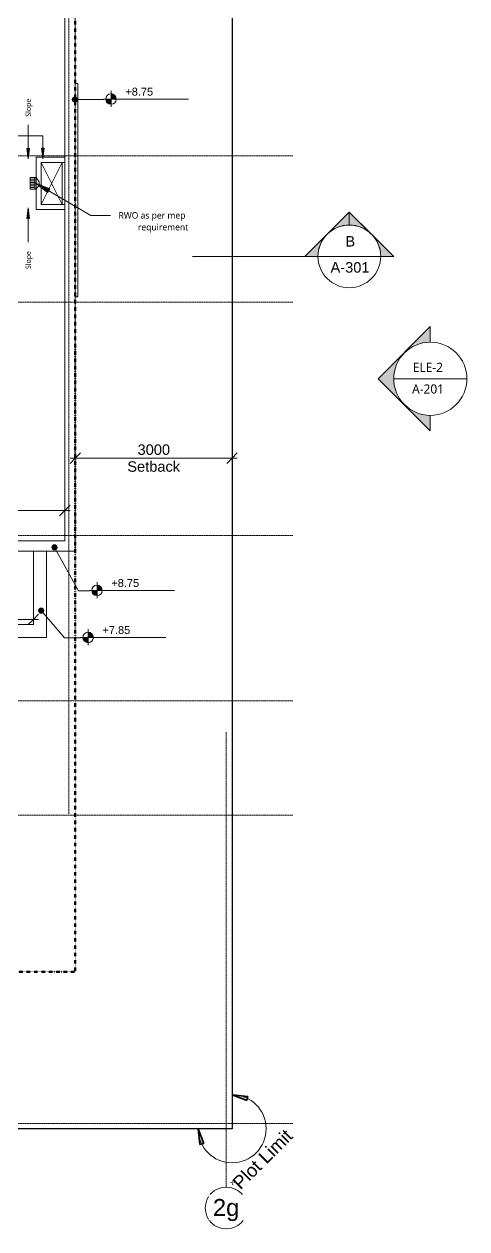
# Model space of a CAD drawing. Header units: millimetres. Extents: x -12746 to 1016489, y -409013 to 338495.
# Drawn here: x 2758 to 11227, y -19994 to 3056 of the extents above; entities that cross this region are included whole.
import ezdxf

# ---------------------------------------------------------------- set-up
doc = ezdxf.new("R2010")
doc.units = ezdxf.units.MM
for name, pattern in [('Dash dot2', [6, 3, -1.5, 0, -1.5]), ('Double dash', [55, 20, -5, 10, -5, 10, -5]), ('Grid Line', [22.225, 12.7, -3.175, 3.175, -3.175])]:
    doc.linetypes.add(name, pattern=pattern)
for name, color, linetype, lineweight in [('A-ANNO-DIMS', 211, 'Continuous', 9), ('A-ANNO-DIMS-100', 211, 'Continuous', 9), ('A-ANNO-NOTE', 131, 'Continuous', 9), ('A-DETL', 90, 'Continuous', 9), ('A-DETL-GENF', 92, 'Continuous', 9), ('A-FLOR', 192, 'Continuous', 9), ('A-GENM', 13, 'Continuous', 9), ('A-WALL', 113, 'Continuous', 9), ('C-PROP-LINE', 91, 'Double dash', 25), ('G-ANNO-SYMB', 111, 'Continuous', 9), ('G-ANNO-TEXT', 231, 'Continuous', 9), ('S-GRID', 1, 'Continuous', 9), ('S-GRID-IDEN', 1, 'Continuous', 9)]:
    doc.layers.add(name, color=color, linetype=linetype, lineweight=lineweight)
doc.styles.add('Arial', font='arial.ttf', dxfattribs={"height": 150})
doc.styles.add('Arial_1', font='arial.ttf', dxfattribs={"height": 325})
doc.styles.add('Arial_2', font='arial.ttf', dxfattribs={"height": 200})
doc.styles.add('Arial_3', font='arial.ttf', dxfattribs={"height": 250})
doc.styles.add('Lucida Sans Unicode', font='l_10646.ttf', dxfattribs={"height": 175})
doc.styles.add('Lucida Sans Unicode_2', font='l_10646.ttf', dxfattribs={"height": 125})
doc.styles.add('Lucida Sans Unicode_3', font='l_10646.ttf', dxfattribs={"height": 100})
doc.dimstyles.new('100', dxfattribs={"dimscale": 304.8, "dimtxt": 153.03891, "dimasz": 0.656168, "dimexe": 0.328084, "dimexo": 0.0625, "dimgap": 0.016404, "dimtad": 1, "dimdec": 0, "dimzin": 0, "dimdsep": 46, "dimtxsty": 'Arial', "dimblk1": 'OBLIQUE', "dimblk2": 'OBLIQUE', "dimsah": 1, "dimcen": 0.09, "dimdle": 0.328084, "dimazin": 0, "dimtfac": 1, "dimtdec": 4, "dimtix": 1, "dimtmove": 0, "dimatfit": 3, "dimfxl": 0.328084, "dimfxlon": 1, "dimtvp": 1, "dimtolj": 1, "dimtzin": 0, "dimarcsym": 2})
doc.dimstyles.new('Plot-limit-text', dxfattribs={"dimscale": 304.8, "dimtxt": 255.06485, "dimasz": 0.984252, "dimexe": 0.787402, "dimexo": 0.492126, "dimgap": 0.574147, "dimtad": 1, "dimdec": 0, "dimzin": 0, "dimdsep": 46, "dimtxsty": 'Arial_3', "dimsah": 1, "dimcen": 0.09, "dimazin": 0, "dimtfac": 1, "dimtdec": 4, "dimtix": 1, "dimtmove": 2, "dimatfit": 3, "dimfxl": 1, "dimtvp": 1, "dimtolj": 1, "dimtzin": 0, "dimarcsym": 2})
doc.dimstyles.new('Setback-dim', dxfattribs={"dimscale": 304.8, "dimtxt": 204.05188, "dimasz": 0.656168, "dimexe": 0.328084, "dimexo": 0.0625, "dimgap": 0.016404, "dimtad": 1, "dimdec": 0, "dimzin": 0, "dimdsep": 46, "dimtxsty": 'Arial_2', "dimblk1": 'OBLIQUE', "dimblk2": 'OBLIQUE', "dimsah": 1, "dimcen": 0.09, "dimdle": 0.328084, "dimazin": 0, "dimtfac": 1, "dimtdec": 4, "dimtix": 1, "dimtmove": 0, "dimatfit": 3, "dimfxl": 0.328084, "dimfxlon": 1, "dimtvp": 1, "dimtolj": 1, "dimtzin": 0, "dimarcsym": 2})

# ---------------------------------------------------------------- blocks, each defined once
blk = doc.blocks.new('side-projection - side-projection-701340-Roof SSL')
at = {"layer": 'A-GENM'}
for p, q in [((3736, 1922), (3786, 1922)), ((3786, 1922), (3786, -2163)), ((3736, -2163), (3786, -2163))]:
    blk.add_line(p, q, dxfattribs=at)
blk = doc.blocks.new('Family - ___-757194-Roof SSL')
at = {"layer": 'C-PROP-LINE'}
for p, q in [((6736, 12922), (6736, -18078)), ((6736, -18078), (-7264, -18078))]:
    blk.add_line(p, q, dxfattribs=at)
blk = doc.blocks.new('Drain-roof - SHOWER TRAY-bath-2d 3-1125230-Roof SSL')
at = {"layer": 'A-DETL-GENF'}
for p, q in [((-32, 58), (-112, 0)), ((-112, -115), (-112, 0)), ((-112, 0), (112, 0)), ((32, 58), (-32, 58)), ((32, 58), (112, 0)), ((112, 0), (112, -115)), ((-112, -20), (112, -20)), ((112, -115), (-112, -115)), ((-80, -20), (-80, -115)), ((-48, -20), (-48, -115)), ((-16, -20), (-16, -115)), ((16, -20), (16, -115)), ((48, -20), (48, -115)), ((80, -20), (80, -115))]:
    blk.add_line(p, q, dxfattribs=at)
blk = doc.blocks.new('Section - M_Section Head - Filled 2-312746-Roof SSL')
at = {"layer": 'G-ANNO-SYMB'}
h = blk.add_hatch(color=256, dxfattribs=at)
edge = h.paths.add_edge_path()
edge.add_line((-6, 8.49), (-6, 6))
edge.add_arc((-6, 0), 6, 90, 135)
edge.add_line((-10.24, 4.24), (-6, 8.49))
h = blk.add_hatch(color=256, dxfattribs=at)
edge = h.paths.add_edge_path()
edge.add_line((-6, 8.49), (-1.76, 4.24))
edge.add_arc((-6, 0), 6, 45, 90)
edge.add_line((-6, 6), (-6, 8.49))
h = blk.add_hatch(color=256, dxfattribs=at)
edge = h.paths.add_edge_path()
edge.add_line((-14.49, 0), (-10.24, 4.24))
edge.add_arc((-6, 0), 6, 135, 180)
edge.add_line((-12, 0), (-14.49, 0))
h = blk.add_hatch(color=256, dxfattribs=at)
edge = h.paths.add_edge_path()
edge.add_line((2.49, 0), (0, 0))
edge.add_arc((-6, 0), 6, 360, 405)
edge.add_line((-1.76, 4.24), (2.49, 0))
at = {"layer": 'G-ANNO-SYMB', "lineweight": 18}
for p, q in [((-6, 8.49), (-14.49, 0)), ((-6, 8.49), (-10.24, 4.24)), ((-6, 8.49), (2.49, 0)), ((-6, 6), (-6, 8.49)), ((-6, 8.49), (-6, 6)), ((-1.76, 4.24), (-6, 8.49)), ((-10.24, 4.24), (-14.49, 0)), ((2.49, 0), (-1.76, 4.24)), ((-14.49, 0), (-12, 0)), ((0, 0), (2.49, 0)), ((-12, 0), (-14.49, 0)), ((0, 0), (2.49, 0))]:
    blk.add_line(p, q, dxfattribs=at)
for start, end in [(360, 180), (90, 135), (45, 90), (135, 180), (360, 45), (180, 360)]:
    blk.add_arc((-6, 0), 6, start, end, dxfattribs=at)
blk = doc.blocks.new('ELEVATION-TAG-2D - Name___Area_Vol_Perim-514126-Roof SSL')
at = {"layer": 'A-ANNO-NOTE'}
h = blk.add_hatch(color=256, dxfattribs=at)
edge = h.paths.add_edge_path()
edge.add_line((-9.99, 0), (0, 9.99))
edge.add_line((0, 9.99), (0, 7))
edge.add_arc((0, 0), 7, 90, 270)
edge.add_line((0, -7), (0, -9.99))
edge.add_line((0, -9.99), (-9.99, 0))
for p, q in [((0, 9.99), (-9.99, 0)), ((0, 7), (0, 9.99)), ((-9.99, 0), (0, -9.99)), ((-7, 0), (7, 0)), ((0, -9.99), (0, -7))]:
    blk.add_line(p, q, dxfattribs=at)
blk.add_circle((0, 0), 7, dxfattribs=at)
blk.add_arc((0, 0), 7, 90, 270, dxfattribs=at)
blk = doc.blocks.new('Grid - 100-grid-312781-Roof SSL')
at = {"layer": 'S-GRID-IDEN'}
blk.add_circle((0, 0), 4, dxfattribs=at)
blk = doc.blocks.new('DIMBLOCK9-Roof SSL')
at = {"layer": 'A-ANNO-DIMS-100', "lineweight": 35, "transparency": 16777216}
for points in [[(6736, -17427), (7019, -17535), (7037, -17458)], [(6085, -18078), (6116, -18379), (6193, -18361)]]:
    blk.add_hatch(color=256, dxfattribs=at).paths.add_polyline_path(points)
at = {"layer": 'A-ANNO-DIMS-100', "transparency": 16777216}
for p, q in [((6736, -17427), (6736, -17097)), ((6736, -17427), (6736, -17667)), ((6085, -18078), (5755, -18078)), ((6085, -18078), (6085, -18078)), ((6085, -18078), (6325, -18078))]:
    blk.add_line(p, q, dxfattribs=at)
at = {"layer": 'A-ANNO-DIMS-100', "lineweight": 35, "transparency": 16777216}
for p, q in [((6736, -17427), (7019, -17535)), ((7037, -17458), (6736, -17427)), ((7019, -17535), (7037, -17458)), ((6085, -18078), (6116, -18379)), ((6193, -18361), (6085, -18078)), ((6116, -18379), (6193, -18361))]:
    blk.add_line(p, q, dxfattribs=at)
at = {"layer": 'A-ANNO-DIMS-100', "transparency": 16777216}
blk.add_arc((6736, -18078), 651, 180, 90, dxfattribs=at)
blk.add_arc((6736, -18078), 651, 180, 90, dxfattribs=at)
at = {"layer": 'A-ANNO-DIMS-100', "color": 0, "transparency": 16777216, "insert": (6722, -19080), "char_height": 250, "width": 1723.45, "attachment_point": 1, "rotation": 45, "line_spacing_factor": 0.941778, "style": 'Arial_3'}
blk.add_mtext('\u200c\u200dPlot Limit', dxfattribs=at)
blk = doc.blocks.new('DIMBLOCK12-Roof SSL')
at = {"layer": 'A-ANNO-DIMS-100', "transparency": 16777216}
for p, q in [((3636, -5249), (6836, -5249)), ((3736, -5249), (3636, -5349)), ((3736, -5249), (3836, -5149)), ((3736, -5149), (3736, -5349)), ((3736, -5249), (3736, -5149)), ((6736, -5249), (6636, -5349)), ((6736, -5249), (6836, -5149)), ((6736, -5149), (6736, -5349)), ((6736, -5249), (6736, -5149))]:
    blk.add_line(p, q, dxfattribs=at)
at = {"layer": 'A-ANNO-DIMS-100', "color": 0, "transparency": 16777216, "char_height": 200, "attachment_point": 1, "line_spacing_factor": 0.941778, "style": 'Arial_2'}
for s, insert, width in [('3000', (4928, -4985), 738.35), ('Setback', (4732, -5308), 1209.24)]:
    blk.add_mtext(s, dxfattribs=dict(at, insert=insert, width=width))
blk = doc.blocks.new('_Oblique')
at = {"color": 0, "linetype": 'ByBlock', "lineweight": -2}
blk.add_line((-0.5, -0.5), (0.5, 0.5), dxfattribs=at)
blk = doc.blocks.new('DIMBLOCK15-Roof SSL')
at = {"layer": 'A-ANNO-DIMS-100', "transparency": 16777216}
for p, q in [((-1914, -6249), (-1814, -6149)), ((-1914, -6349), (-1914, -6149)), ((3536, -6249), (3636, -6149)), ((3536, -6149), (3536, -6349)), ((3536, -6249), (3536, -6149)), ((-1914, -6249), (-2014, -6349)), ((-1914, -6249), (3636, -6249)), ((-1914, -6249), (-1914, -6349)), ((3536, -6249), (3436, -6349))]:
    blk.add_line(p, q, dxfattribs=at)
at = {"layer": 'A-ANNO-DIMS-100', "color": 0, "transparency": 16777216, "insert": (580, -6049), "char_height": 150, "width": 553.77, "attachment_point": 1, "line_spacing_factor": 0.941778, "style": 'Arial'}
blk.add_mtext('5450', dxfattribs=at)
blk = doc.blocks.new('DIMBLOCK16-Roof SSL')
at = {"layer": 'A-ANNO-DIMS-100', "transparency": 16777216}
for p, q in [((-1714, -8332), (-1614, -8232)), ((-1714, -8232), (-1714, -8432)), ((-1714, -8332), (-1714, -8232)), ((2936, -8332), (3036, -8232)), ((2936, -8232), (2936, -8432)), ((2936, -8332), (2936, -8232)), ((-1814, -8332), (3036, -8332)), ((-1714, -8332), (-1814, -8432)), ((2936, -8332), (2836, -8432))]:
    blk.add_line(p, q, dxfattribs=at)
at = {"layer": 'A-ANNO-DIMS-100', "color": 0, "transparency": 16777216, "insert": (380, -8132), "char_height": 150, "width": 553.77, "attachment_point": 1, "line_spacing_factor": 0.941778, "style": 'Arial'}
blk.add_mtext('4650', dxfattribs=at)
blk = doc.blocks.new('125-lvl - BEL-LVL-1026112-Roof SSL')
at = {"layer": 'A-ANNO-NOTE'}
h = blk.add_hatch(color=256, dxfattribs=at)
edge = h.paths.add_edge_path()
edge.add_line((0, 0), (0, -1))
edge.add_arc((0, 0), 1, 180, 270, ccw=False)
edge.add_line((-1, 0), (0, 0))
h = blk.add_hatch(color=256, dxfattribs=at)
edge = h.paths.add_edge_path()
edge.add_line((0, 0), (0, 1))
edge.add_arc((0, 0), 1, 0, 90, ccw=False)
edge.add_line((1, 0), (0, 0))
for p, q in [((0, 0), (-1.45, 0)), ((0, 0), (-1, 0)), ((0, 0), (0, 1.58)), ((0, 1), (0, 0)), ((0, 0), (2.78, 0)), ((0, 0), (0, -1.46)), ((0, -1), (0, 0)), ((0, 0), (1, 0)), ((2.78, 0), (14.85, 0))]:
    blk.add_line(p, q, dxfattribs=at)
blk.add_circle((0, 0), 1, dxfattribs=at)
for start, end in [(0, 90), (180, 270)]:
    blk.add_arc((0, 0), 1, start, end, dxfattribs=at)

msp = doc.modelspace()

# ---------------------------------------------------------------- hatches: boundary and pattern name
at = {"layer": 'A-ANNO-NOTE'}
h = msp.add_hatch(color=256, dxfattribs=at)
edge = h.paths.add_edge_path()
edge.add_arc((3727.2, 1613), 50, 0, 360)
h = msp.add_hatch(color=256, dxfattribs=at)
edge = h.paths.add_edge_path()
edge.add_arc((3339.2, -6954.9), 50, 0, 360)
h = msp.add_hatch(color=256, dxfattribs=at)
edge = h.paths.add_edge_path()
edge.add_arc((3085.1, -8165.2), 50, 0, 360)
at = {"layer": 'G-ANNO-TEXT'}
for points in [[(2835.3, 476.1), (2862.3, 676), (2809.7, 676.2)], [(3117.4, 480.8), (3143.7, 680.8), (3091, 680.8)], [(2969.1, 20.1), (3207.9, -165.7), (3247.9, -97.5)], [(2835.3, -461.7), (2809.7, -661.8), (2862.3, -661.6)]]:
    msp.add_hatch(color=7, dxfattribs=at).paths.add_polyline_path(points)

# ---------------------------------------------------------------- linework, layer by layer
at = {"lineweight": 9}
for p, q in [((3486.1, 407.2), (3086.1, -392.8)), ((3086.1, 407.2), (3486.1, -392.8))]:
    msp.add_line(p, q, dxfattribs=at)
at = {"layer": 'A-ANNO-NOTE'}
for p, q in [((3727.2, 1613), (4275, 1613)), ((3339.2, -6954.9), (3799.3, -7787)), ((3799.3, -7787), (4007.1, -7787)), ((3085.1, -8165.2), (3529.8, -8686.3)), ((3529.8, -8686.3), (3837.5, -8686.3))]:
    msp.add_line(p, q, dxfattribs=at)
for centre in [(3727.2, 1613), (3339.2, -6954.9), (3085.1, -8165.2)]:
    msp.add_circle(centre, 50, dxfattribs=at)
at = {"layer": 'A-DETL', "linetype": 'Dash dot2', "lineweight": 50}
for p, q in [((3736.1, -15077.8), (3736.1, 9922.2)), ((-7263.9, -15077.8), (3736.1, -15077.8))]:
    msp.add_line(p, q, dxfattribs=at)
at = {"layer": 'A-FLOR'}
msp.add_line((3486.1, 407.2), (3486.1, -392.8), dxfattribs=at)
at = {"layer": 'A-WALL'}
for p, q in [((3736.1, 5022.2), (3736.1, -7027.8)), ((3536.1, -6827.8), (3536.1, 4822.2)), ((2986.1, 507.2), (3536.1, 507.2)), ((2986.1, -492.8), (2986.1, 507.2)), ((3536.1, 407.2), (3086.1, 407.2)), ((3086.1, 407.2), (3086.1, -392.8)), ((3086.1, -392.8), (3536.1, -392.8)), ((3536.1, -492.8), (2986.1, -492.8)), ((2311.1, -6827.8), (3536.1, -6827.8)), ((3736.1, -7027.8), (2311.1, -7027.8)), ((2936.1, -8428.1), (2936.1, -7027.8)), ((3186.1, -7027.8), (3186.1, -8678.1)), ((-1713.9, -8428.1), (2936.1, -8428.1)), ((3186.1, -8678.1), (-1713.9, -8678.1))]:
    msp.add_line(p, q, dxfattribs=at)
at = {"layer": 'G-ANNO-SYMB'}
msp.add_line((8378.1, -1388.2), (5979.4, -1388.2), dxfattribs=at)
at = {"layer": 'G-ANNO-SYMB', "lineweight": 18}
msp.add_line((8378.1, -1388.2), (9578.1, -1388.2), dxfattribs=at)
at = {"layer": 'G-ANNO-TEXT', "color": 7}
for p, q in [((2835.3, 476.1), (2837.7, 1132)), ((3117.4, 915.6), (2432.7, 915.6)), ((3117.4, 480.8), (3117.4, 915.6)), ((2862.3, 676), (2809.7, 676.2)), ((2809.7, 676.2), (2835.3, 476.1)), ((2835.3, 476.1), (2862.3, 676)), ((3143.7, 680.8), (3091, 680.8)), ((3091, 680.8), (3117.4, 480.8)), ((3117.4, 480.8), (3143.7, 680.8)), ((2969.1, 20.1), (3207.9, -165.7)), ((3247.9, -97.5), (2969.1, 20.1)), ((2969.1, 20.1), (4034, -603.8)), ((3207.9, -165.7), (3247.9, -97.5)), ((2835.3, -461.7), (2809.7, -661.8)), ((2809.7, -661.8), (2862.3, -661.6)), ((2862.3, -661.6), (2835.3, -461.7)), ((2835.3, -461.7), (2837.7, -1117.7)), ((4034, -603.8), (4274.8, -603.8)), ((4274.8, -603.8), (4413.7, -603.8))]:
    msp.add_line(p, q, dxfattribs=at)
at = {"layer": 'S-GRID', "linetype": 'Grid Line'}
for p, q in [((3611.1, -12055.6), (3611.1, 15091.4)), ((7895.6, 537.2), (-11133.4, 537.2)), ((7895.6, -2262.8), (-11133.4, -2262.8)), ((7895.6, -6727.8), (-11133.4, -6727.8)), ((7895.6, -9887.8), (-11133.4, -9887.8)), ((6623.6, -10487.8), (6623.6, -19193.6)), ((7895.6, -12077.9), (-11133.4, -12077.9)), ((7895.6, -17977.8), (-11133.4, -17977.8))]:
    msp.add_line(p, q, dxfattribs=at)

# ---------------------------------------------------------------- block references
at = {"layer": 'A-ANNO-NOTE', "xscale": 100, "yscale": 100, "zscale": 100}
for name, p in [('125-lvl - BEL-LVL-1026112-Roof SSL', (4420.4, 1621.2)), ('ELEVATION-TAG-2D - Name___Area_Vol_Perim-514126-Roof SSL', (10526.7, -3728.8)), ('125-lvl - BEL-LVL-1026112-Roof SSL', (4152.5, -7778.8)), ('125-lvl - BEL-LVL-1026112-Roof SSL', (3982.9, -8678.1))]:
    msp.add_blockref(name, p, dxfattribs=at)
at = {"layer": 'A-DETL-GENF', "rotation": 269.9999999999996}
msp.add_blockref('Drain-roof - SHOWER TRAY-bath-2d 3-1125230-Roof SSL', (2986.1, 7.2), dxfattribs=at)
at = {"layer": 'A-GENM'}
msp.add_blockref('side-projection - side-projection-701340-Roof SSL', (0, 0), dxfattribs=at)
at = {"layer": 'C-PROP-LINE'}
msp.add_blockref('Family - ___-757194-Roof SSL', (0, 0), dxfattribs=at)
at = {"layer": 'G-ANNO-SYMB', "lineweight": 18, "extrusion": (0, 0, -1), "xscale": 99.99999999999993, "yscale": 99.99999999999993, "zscale": 99.99999999999993}
msp.add_blockref('Section - M_Section Head - Filled 2-312746-Roof SSL', (-8378.1, -1388.2), dxfattribs=at)
at = {"layer": 'S-GRID-IDEN', "xscale": 99.99999999999993, "yscale": 99.99999999999993, "zscale": 99.99999999999993, "rotation": 180}
msp.add_blockref('Grid - 100-grid-312781-Roof SSL', (6623.6, -19593.6), dxfattribs=at)

# ---------------------------------------------------------------- texts
at = {"layer": 'A-ANNO-NOTE', "attachment_point": 1}
for s, insert, char_height, width, style in [('+8.75', (4695.1, 1838.1), 150, 657.384, 'Arial'), ('ELE-2', (10192.8, -3422.6), 175, 833.755, 'Lucida Sans Unicode'), ('A-201', (10178.8, -3836.9), 175, 929.957, 'Lucida Sans Unicode'), ('+8.75', (4427.3, -7561.9), 150, 657.384, 'Arial'), ('+7.85', (4257.7, -8461.2), 150, 657.384, 'Arial')]:
    msp.add_mtext(s, dxfattribs=dict(at, insert=insert, char_height=char_height, width=width, style=style))
at = {"layer": 'G-ANNO-SYMB', "char_height": 200, "attachment_point": 1, "style": 'Arial_2'}
for s, insert, width in [('B', (8903.3, -999.3), 232.489), ('A-301', (8618.8, -1498.2), 921.941)]:
    msp.add_mtext(s, dxfattribs=dict(at, insert=insert, width=width))
at = {"layer": 'G-ANNO-TEXT', "color": 7, "char_height": 100, "width": 440.928, "attachment_point": 1, "rotation": 90, "style": 'Lucida Sans Unicode_3'}
for insert in [(2787.7, 1284.5), (2787.7, -1631.6)]:
    msp.add_mtext('Slope', dxfattribs=dict(at, insert=insert))
at = {"layer": 'G-ANNO-TEXT', "color": 7, "char_height": 125, "attachment_point": 1, "style": 'Lucida Sans Unicode_2'}
for s, insert, width in [('RWO as per mep ', (4563.7, -541.3), 1739.662), ('requirement', (4934.2, -766.2), 1290.717)]:
    msp.add_mtext(s, dxfattribs=dict(at, insert=insert, width=width))

# ---------------------------------------------------------------- dimensions: what is measured, and where the dimension line sits
at = {"layer": 'A-ANNO-DIMS'}
dim = msp.add_linear_dim(base=(6736.1, -5249.2), p1=(3736.1, -5149.2), p2=(6736.1, -5149.2), text='<>\\XSetback', dimstyle='Setback-dim', override={"dimpost": '<>', "dimfxl": 3000}, dxfattribs=at)
dim.commit()
dim.dimension.update_dxf_attribs({"geometry": 'DIMBLOCK12-Roof SSL', "text_midpoint": (5236.1, -5249.2)})
for base, p1, p2, override, picture, middle in [((3536.1, -6249.2), (-1913.9, -6349.2), (3536.1, -6149.2), {"dimpost": '<>', "dimfxl": 5453.668256}, 'DIMBLOCK15-Roof SSL', (811.1, -6167.6)), ((2936.1, -8331.6), (-1713.9, -8231.6), (2936.1, -8231.6), {"dimpost": '<>', "dimfxl": 4650}, 'DIMBLOCK16-Roof SSL', (611.1, -8250))]:
    dim = msp.add_linear_dim(base=base, p1=p1, p2=p2, dimstyle='100', override=override, dxfattribs=at)
    dim.commit()
    dim.dimension.update_dxf_attribs({"geometry": picture, "text_midpoint": middle})

# ---------------------------------------------------------------- next in the draw order: texts
at = {"layer": 'S-GRID-IDEN', "insert": (6369.3, -19421.6), "char_height": 325, "width": 609.282, "attachment_point": 1, "style": 'Arial_1', "bg_fill": 3, "box_fill_scale": 1.25, "bg_fill_color": 256, "bg_fill_true_color": 13158600, "bg_fill_transparency": 0}
msp.add_mtext('2g', dxfattribs=at)

# ---------------------------------------------------------------- next in the draw order: dimensions: what is measured, and where the dimension line sits
at = {"layer": 'A-ANNO-DIMS'}
dim = msp.add_angular_dim_3p(base=(6736.1, -18728.7), center=(6736.1, -18077.8), p1=(5605.3, -18077.8), p2=(6736.1, -16947), text='\u200c\u200dPlot Limit', dimstyle='Plot-limit-text', override={"dimpost": '<>', "dimfxl": 1599.287188}, dxfattribs=at)
dim.commit()
dim.dimension.update_dxf_attribs({"geometry": 'DIMBLOCK9-Roof SSL', "text_midpoint": (7449.6, -18588.1), "dimtype": 165, "text_rotation": 45})

doc.saveas('drawing.dxf')
